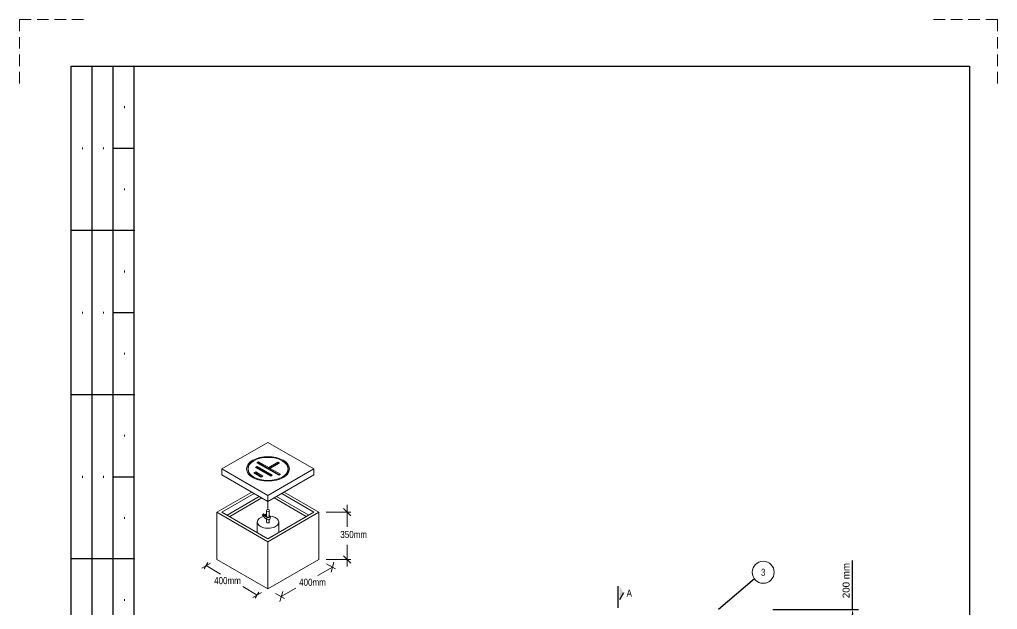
# Model space of a CAD drawing. Header units: millimetres. Extents: x 1804 to 3757, y 2643 to 7323.
# Drawn here: x 2854.2 to 3064.2, y 2812.8 to 2939.5 of the extents above; entities that cross this region are included whole.
import ezdxf
from ezdxf.enums import TextEntityAlignment as Align

# ---------------------------------------------------------------- set-up
doc = ezdxf.new("R2010")
doc.units = ezdxf.units.MM
doc.linetypes.add('DASHED', pattern=[0.75, 0.5, -0.25])
for name, color, linetype in [('_Cajetin Linea 2', 2, 'Continuous'), ('_Texto 1', 7, 'Continuous'), ('CAJETIN_T-1', 104, 'Continuous')]:
    doc.layers.add(name, color=color, linetype=linetype)
for name, color, linetype, lineweight in [('_Cajetin Linea 3', 5, 'Continuous', 30), ('_Cajetin Linea 4', 3, 'DASHED', 0), ('cotas', 6, 'Continuous', 18), ('DIBUJO', 7, 'Continuous', 20), ('POSTE', 7, 'Continuous', 13)]:
    doc.layers.add(name, color=color, linetype=linetype, lineweight=lineweight)
doc.styles.add('Disylays_86', font='swisscl.ttf', dxfattribs={"height": 2.2})
doc.styles.get("Standard").update_dxf_attribs({"font": 'arial.ttf'})
doc.styles.add('Swis721 Cn BT', font='swissc.ttf')
doc.dimstyles.new('ISO-25', dxfattribs={"dimtxt": 2.5, "dimasz": 2.5, "dimexe": 1.25, "dimexo": 0.625, "dimtad": 1, "dimtxsty": 'Standard', "dimcen": 2.5, "dimadec": 0, "dimazin": 0, "dimtfac": 1, "dimtmove": 0, "dimatfit": 3, "dimfxl": 1, "dimarcsym": 0})

# ---------------------------------------------------------------- blocks, each defined once
blk = doc.blocks.new('CAJETIN ARMADO')
at = {"layer": '_Cajetin Linea 2', "color": 3}
for points in [[(1380.95, 5529.82), (1380.95, 5776.82)], [(1385.45, 5529.82), (1385.45, 5776.82)], [(1389.95, 5529.82), (1389.95, 5776.82)], [(1385.45, 5759.18), (1389.95, 5759.18)], [(1389.95, 5741.53), (1376.45, 5741.53)], [(1385.45, 5723.89), (1389.95, 5723.89)], [(1389.95, 5706.25), (1376.45, 5706.25)], [(1385.45, 5688.61), (1389.95, 5688.61)], [(1389.95, 5670.96), (1376.45, 5670.96)]]:
    blk.add_lwpolyline(points, dxfattribs=at)
at = {"layer": '_Cajetin Linea 3', "ltscale": 0.1}
blk.add_lwpolyline([(1569.36, 5499.82), (1376.45, 5499.82), (1376.45, 5776.82), (1569.36, 5776.82)], close=True, dxfattribs=at)
at = {"layer": '_Cajetin Linea 4', "ltscale": 5}
for p, q in [((1365.36, 5786.82), (1365.36, 5771.82)), ((1365.36, 5786.82), (1380.36, 5786.82)), ((1575.36, 5786.82), (1560.36, 5786.82)), ((1575.36, 5786.82), (1575.36, 5771.82))]:
    blk.add_line(p, q, dxfattribs=at)
at = {"layer": 'CAJETIN_T-1', "color": 2}
for p in [(1389.95, 5741.53), (1389.95, 5706.25), (1389.95, 5670.96)]:
    blk.add_point(p, dxfattribs=at)
at = {"layer": '_Texto 1', "style": 'Disylays_86'}
for p in [(1387.7, 5768), (1378.7, 5759.18), (1383.2, 5759.18), (1387.7, 5750.36), (1387.7, 5732.71), (1378.7, 5723.89), (1383.2, 5723.89), (1387.7, 5715.07), (1387.7, 5697.43), (1378.7, 5688.61), (1383.2, 5688.61), (1387.7, 5679.78), (1387.7, 5662.14)]:
    blk.add_text('-', height=1.8, rotation=90, dxfattribs=at).set_placement(p, align=Align.MIDDLE_CENTER)
blk = doc.blocks.new('*D301')
at = {"layer": 'cotas', "color": 0, "linetype": 'Continuous', "lineweight": -2, "transparency": 16777216}
for p, q in [((3033.05, 2812.79), (3033.05, 2823.32)), ((3015.95, 2812.79), (3034.3, 2812.79)), ((3033.05, 2809.13), (3033.05, 2811.79)), ((3015.82, 2808.13), (3034.3, 2808.13))]:
    blk.add_line(p, q, dxfattribs=at)
at = {"layer": 'cotas', "color": 0, "linetype": 'Continuous', "transparency": 16777216}
for points in [[(3032.88, 2811.79), (3033.22, 2811.79), (3033.05, 2812.79)], [(3032.88, 2809.13), (3033.22, 2809.13), (3033.05, 2808.13)]]:
    blk.add_solid(points, dxfattribs=at)
at = {"layer": 'Defpoints', "color": 0, "linetype": 'Continuous', "transparency": 16777216}
for p in [(3015.33, 2812.79), (3033.05, 2812.79), (3015.19, 2808.13)]:
    blk.add_point(p, dxfattribs=at)
at = {"layer": 'cotas', "color": 0, "linetype": 'Continuous', "transparency": 16777216, "insert": (3031.66, 2819.01), "char_height": 1.5, "attachment_point": 5, "rotation": 90}
blk.add_mtext('200 mm', dxfattribs=at)

msp = doc.modelspace()

# ---------------------------------------------------------------- linework, layer by layer
at = {"color": 84}
msp.add_line((3011.953, 2819.411), (3004.239, 2812.829), dxfattribs=at)
for p, q in [((2982.641, 2817.79), (2982.641, 2813.189)), ((2983.845, 2816.364), (2983.013, 2814.853))]:
    msp.add_line(p, q)
at = {"color": 7, "lineweight": 18}
for points in [[(2917.358, 2841.711), (2917.358, 2842.982), (2907.494, 2848.697), (2897.63, 2842.982), (2897.63, 2841.711), (2907.494, 2835.996)], [(2904.488, 2842.135), (2904.869, 2842.347), (2906.393, 2841.457), (2906.012, 2841.246)]]:
    msp.add_lwpolyline(points, close=True, dxfattribs=at)
for points in [[(2905.208, 2843.532), (2904.827, 2843.32), (2908.087, 2841.457), (2908.425, 2841.669), (2905.208, 2843.532), (2905.208, 2843.278), (2905.081, 2843.193)], [(2908.002, 2843.109), (2910.204, 2841.838), (2909.865, 2841.627), (2905.123, 2844.336), (2905.462, 2844.548), (2905.462, 2844.294)], [(2909.992, 2841.711), (2908.002, 2842.855), (2908.002, 2843.109), (2909.992, 2844.252), (2909.653, 2844.421), (2907.663, 2843.278), (2907.663, 2843.024), (2905.462, 2844.294), (2905.377, 2844.209)], [(2905.462, 2844.548), (2907.663, 2843.278)], [(2909.653, 2844.167), (2907.663, 2843.024)], [(2909.653, 2844.421), (2909.653, 2844.167), (2909.78, 2844.125)], [(2897.63, 2842.982), (2907.494, 2837.266), (2917.358, 2842.982)], [(2903.218, 2842.982), (2903.218, 2842.728)], [(2906.139, 2841.33), (2904.869, 2842.092), (2904.742, 2842.008)], [(2904.869, 2842.347), (2904.869, 2842.092)], [(2908.214, 2841.542), (2905.208, 2843.278)], [(2911.812, 2842.982), (2911.812, 2842.728)], [(2896.529, 2833.71), (2896.529, 2823.549), (2907.494, 2817.241), (2907.494, 2827.359), (2896.529, 2833.71), (2904.022, 2838.028)], [(2910.458, 2837.732), (2917.358, 2833.71), (2907.494, 2827.994), (2897.63, 2833.71), (2904.573, 2837.732)], [(2907.494, 2827.359), (2918.459, 2833.71), (2911.008, 2838.028)], [(2907.494, 2837.266), (2907.494, 2834.26)], [(2905.631, 2837.097), (2898.73, 2833.075)], [(2906.182, 2836.758), (2899.281, 2832.778)], [(2915.707, 2832.778), (2908.806, 2836.758)], [(2916.258, 2833.075), (2909.357, 2837.097)], [(2906.478, 2832.948), (2906.393, 2833.032), (2906.309, 2833.117), (2906.393, 2833.286), (2906.52, 2833.329), (2906.605, 2833.286)], [(2906.563, 2832.99), (2906.478, 2832.948), (2906.393, 2832.99), (2906.309, 2833.117)], [(2906.393, 2833.286), (2906.478, 2833.202), (2906.605, 2833.286), (2906.69, 2833.202), (2906.69, 2833.159)], [(2906.393, 2833.032), (2906.478, 2833.202)], [(2906.478, 2833.032), (2906.647, 2832.948)], [(2906.605, 2833.202), (2906.732, 2833.117)], [(2906.647, 2832.609), (2906.647, 2833.075), (2907.028, 2833.286)], [(2907.24, 2832.694), (2906.774, 2833.032), (2907.113, 2833.202)], [(2906.817, 2832.905), (2907.24, 2832.609), (2907.24, 2832.143), (2906.817, 2832.482)], [(2906.986, 2832.99), (2907.155, 2832.905)], [(2907.198, 2833.159), (2907.113, 2833.202), (2907.113, 2832.948)], [(2907.198, 2834.049), (2907.198, 2832.694)], [(2918.459, 2833.71), (2918.459, 2823.549), (2907.494, 2817.241)], [(2907.79, 2834.049), (2907.79, 2832.736)], [(2907.79, 2832.99), (2907.833, 2832.948)], [(2905.166, 2829.349), (2905.166, 2831.551)], [(2907.198, 2832.736), (2907.155, 2832.736)], [(2907.198, 2832.143), (2907.198, 2831.551)], [(2907.79, 2832.101), (2907.79, 2831.551)], [(2908.002, 2832.778), (2908.002, 2832.313)], [(2909.823, 2829.349), (2909.823, 2831.551)]]:
    msp.add_lwpolyline(points, dxfattribs=at)
at = {"color": 7, "lineweight": 5}
for points in [[(2924.513, 2830.577), (2924.513, 2835.276)], [(2920.026, 2833.71), (2925.275, 2833.71)], [(2923.751, 2834.472), (2925.275, 2832.948)], [(2924.513, 2826.682), (2924.513, 2822.025)], [(2895.174, 2822.787), (2893.269, 2821.686)], [(2894.581, 2822.872), (2893.819, 2821.559)], [(2920.026, 2823.549), (2925.275, 2823.549)], [(2920.11, 2822.618), (2922.016, 2821.517)], [(2921.042, 2820.839), (2921.634, 2822.956)], [(2925.275, 2822.787), (2923.751, 2824.353)], [(2894.2, 2822.237), (2897.333, 2820.416)], [(2918.205, 2820.12), (2921.338, 2821.898)], [(2902.075, 2817.707), (2905.208, 2815.886)], [(2904.234, 2815.378), (2906.139, 2816.436)], [(2905.547, 2816.521), (2904.784, 2815.209)], [(2909.145, 2816.267), (2911.05, 2815.166)], [(2910.669, 2816.648), (2910.077, 2814.531)], [(2910.373, 2815.59), (2913.506, 2817.368)]]:
    msp.add_lwpolyline(points, dxfattribs=at)
at = {"lineweight": 13}
msp.add_circle((3013.859, 2820.804), 2.361, dxfattribs=at)
at = {"color": 7, "lineweight": 18}
for centre, radius, start, end in [((2906.832, 2832.18), 1.146, 71.16064, 80.06268), ((2907.047, 2832.862), 0.172, 321.91464, 344.03488)]:
    msp.add_arc(centre, radius, start, end, dxfattribs=at)
for points in [[(2907.515, 2845.649), (2904.978, 2845.649), (2902.922, 2844.464), (2902.922, 2843.003)], [(2912.109, 2843.003), (2912.109, 2844.464), (2910.052, 2845.649), (2907.515, 2845.649)], [(2904.38, 2844.683), (2903.505, 2844.212), (2902.984, 2843.563), (2902.927, 2842.875)], [(2907.515, 2845.479), (2905.142, 2845.479), (2903.218, 2844.371), (2903.218, 2843.003)], [(2911.812, 2843.003), (2911.812, 2844.371), (2909.888, 2845.479), (2907.515, 2845.479)], [(2912.104, 2842.875), (2912.046, 2843.563), (2911.525, 2844.212), (2910.65, 2844.683)], [(2902.922, 2843.003), (2902.922, 2841.541), (2904.978, 2840.357), (2907.515, 2840.357)], [(2903.218, 2843.003), (2903.218, 2841.635), (2905.142, 2840.526), (2907.515, 2840.526)], [(2903.218, 2842.749), (2903.218, 2842.122), (2903.63, 2841.519), (2904.371, 2841.061)], [(2907.515, 2840.526), (2909.888, 2840.526), (2911.812, 2841.635), (2911.812, 2843.003)], [(2907.515, 2840.357), (2910.052, 2840.357), (2912.109, 2841.541), (2912.109, 2843.003)], [(2910.66, 2841.061), (2911.4, 2841.519), (2911.812, 2842.122), (2911.812, 2842.749)], [(2906.52, 2833.141), (2906.508, 2833.101), (2906.516, 2833.068), (2906.538, 2833.055)], [(2906.589, 2833.234), (2906.558, 2833.217), (2906.531, 2833.18), (2906.52, 2833.141)], [(2906.644, 2833.238), (2906.629, 2833.246), (2906.609, 2833.245), (2906.589, 2833.234)], [(2906.69, 2833.098), (2906.72, 2833.043), (2906.769, 2832.992), (2906.834, 2832.948)], [(2906.991, 2833.03), (2906.968, 2833.025), (2906.943, 2833.006), (2906.925, 2832.979)], [(2907.042, 2833.006), (2907.033, 2833.027), (2907.014, 2833.036), (2906.991, 2833.03)], [(2907.152, 2832.901), (2907.125, 2832.891), (2907.099, 2832.864), (2907.082, 2832.831)], [(2907.211, 2832.879), (2907.201, 2832.902), (2907.178, 2832.91), (2907.152, 2832.901)], [(2907.515, 2834.26), (2907.34, 2834.26), (2907.198, 2834.175), (2907.198, 2834.07)], [(2907.198, 2834.07), (2907.198, 2833.964), (2907.34, 2833.879), (2907.515, 2833.879)], [(2907.833, 2834.07), (2907.833, 2834.175), (2907.691, 2834.26), (2907.515, 2834.26)], [(2907.515, 2833.879), (2907.691, 2833.879), (2907.833, 2833.964), (2907.833, 2834.07)], [(2907.872, 2832.605), (2908.045, 2832.712), (2908.045, 2832.887), (2907.872, 2832.994)], [(2905.208, 2831.591), (2905.194, 2831.048), (2905.751, 2830.555), (2906.617, 2830.344)], [(2906.679, 2832.815), (2905.804, 2832.618), (2905.222, 2832.134), (2905.208, 2831.591)], [(2906.69, 2832.675), (2906.72, 2832.62), (2906.769, 2832.569), (2906.834, 2832.524)], [(2907.198, 2831.572), (2907.198, 2831.467), (2907.34, 2831.381), (2907.515, 2831.381)], [(2907.243, 2832.605), (2907.417, 2832.498), (2907.698, 2832.498), (2907.872, 2832.605)], [(2907.243, 2832.139), (2907.37, 2832.061), (2907.562, 2832.037), (2907.728, 2832.08)], [(2907.264, 2832.697), (2907.358, 2832.618), (2907.535, 2832.594), (2907.676, 2832.641)], [(2907.515, 2831.381), (2907.691, 2831.381), (2907.833, 2831.467), (2907.833, 2831.572)], [(2907.676, 2832.641), (2907.817, 2832.688), (2907.877, 2832.791), (2907.816, 2832.88)], [(2907.728, 2832.08), (2907.894, 2832.122), (2908.002, 2832.223), (2908.002, 2832.334)], [(2909.726, 2831.954), (2909.482, 2832.424), (2908.812, 2832.779), (2907.981, 2832.878)], [(2909.147, 2830.629), (2909.747, 2830.976), (2909.969, 2831.485), (2909.726, 2831.954)], [(2906.617, 2830.344), (2907.482, 2830.132), (2908.482, 2830.245), (2909.147, 2830.629)]]:
    msp.add_open_spline(points, degree=3, dxfattribs=at)
msp.add_solid([(2983.013, 2817.817), (2983.013, 2814.853), (2983.845, 2816.364)])

# ---------------------------------------------------------------- block references
at = {"layer": 'POSTE', "lineweight": 25}
msp.add_blockref('CAJETIN ARMADO', (1488.798, -2847.311), dxfattribs=at)

# ---------------------------------------------------------------- texts
at = {"lineweight": 13, "style": 'Swis721 Cn BT'}
msp.add_text('3', height=1.5, dxfattribs=at).set_placement((3013.859, 2820.804), align=Align.MIDDLE_CENTER)
at = {"style": 'Swis721 Cn BT'}
msp.add_text('A', height=1.5, dxfattribs=at).set_placement((2984.518, 2815.574))
at = {"layer": 'DIBUJO', "color": 7, "style": 'Swis721 Cn BT'}
for s, p in [('350mm', (2923.041, 2828.167)), ('400mm', (2895.947, 2818.255)), ('400mm', (2914.203, 2817.899))]:
    msp.add_text(s, height=1.5, dxfattribs=at).set_placement(p)

# ---------------------------------------------------------------- dimensions: what is measured, and where the dimension line sits
at = {"layer": 'cotas', "linetype": 'Continuous'}
dim = msp.add_linear_dim(base=(3033.049, 2812.793), p1=(3015.192, 2808.126), p2=(3015.329, 2812.793), angle=90, text='200 mm', dimstyle='ISO-25', override={"dimtxt": 1.5, "dimasz": 1, "dimlfac": 0.024202, "dimzin": 0, "dimpost": ' m.'}, dxfattribs=at)
dim.commit()
dim.dimension.update_dxf_attribs({"geometry": '*D301', "text_midpoint": (3033.049, 2819.007), "dimtype": 160})

doc.saveas('drawing.dxf')
